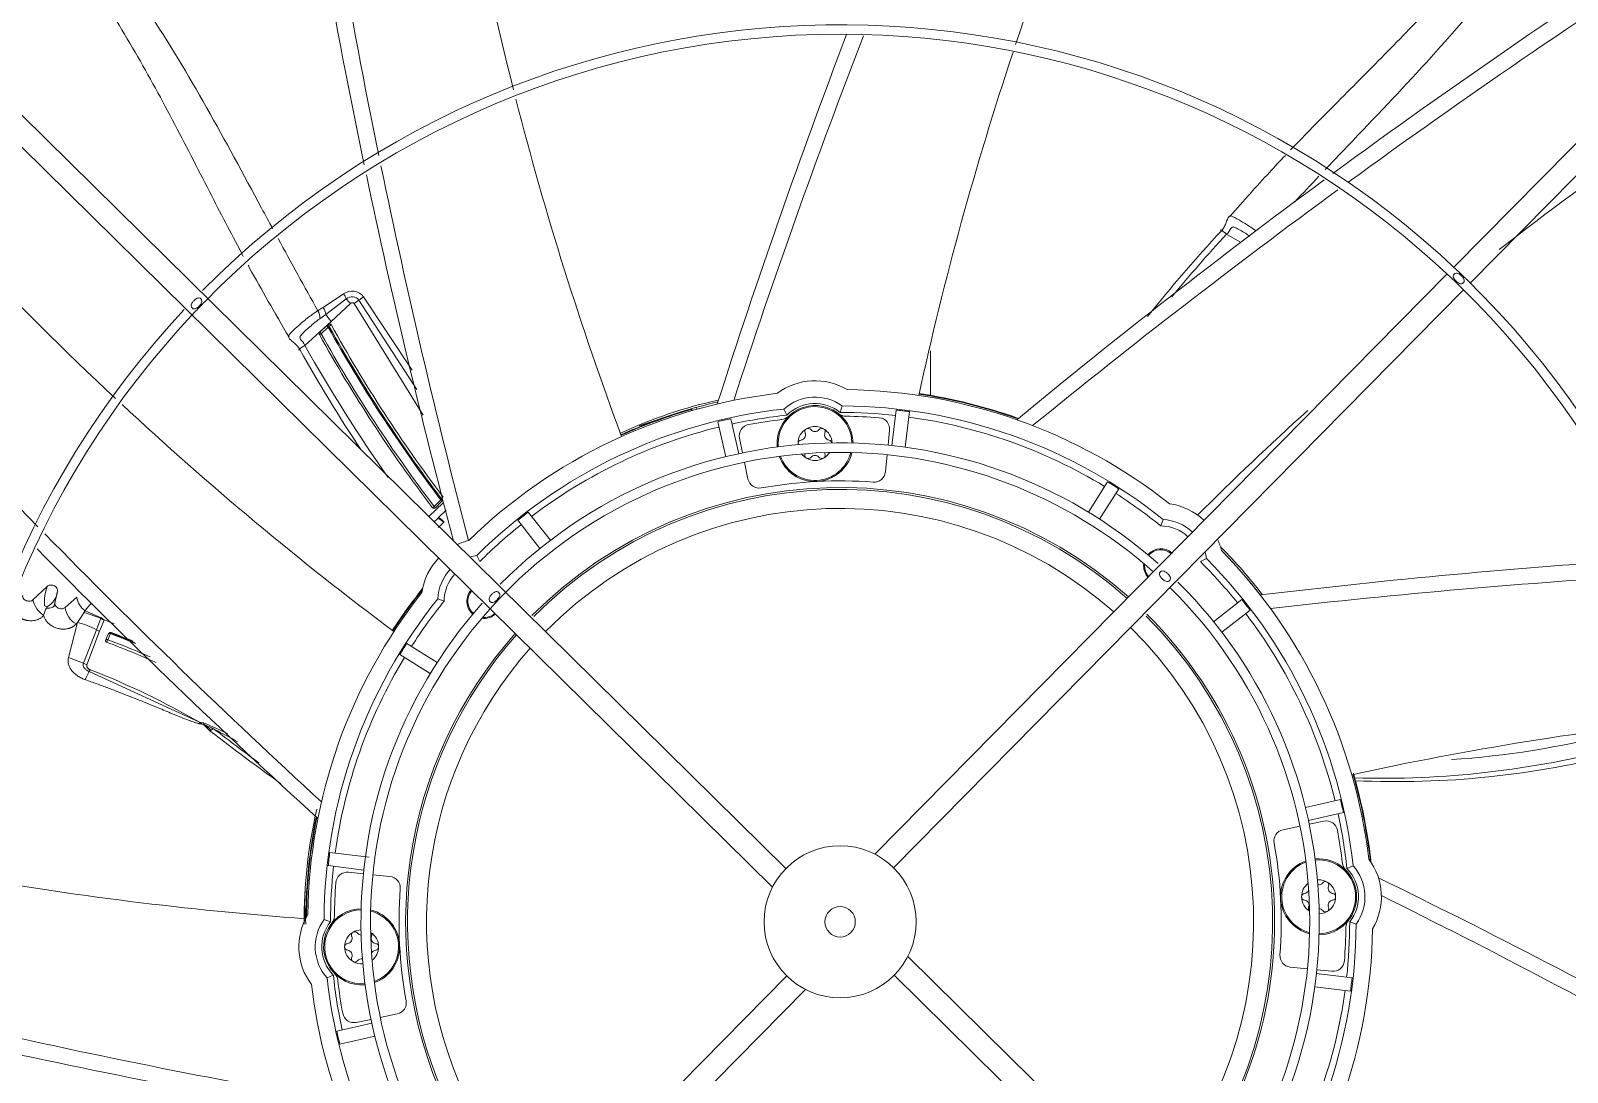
# Model space of a CAD drawing. Header units: millimetres. Extents: x 113490 to 142599, y -20467 to 115.
# Drawn here: x 128701.4 to 129105.5, y -11399.6 to -11125.6 of the extents above; entities that cross this region are included whole.
import ezdxf

# ---------------------------------------------------------------- set-up
doc = ezdxf.new("R2010")
doc.units = ezdxf.units.MM
doc.layers.add('DV3_0', color=7, linetype='Continuous')

msp = doc.modelspace()

# ---------------------------------------------------------------- linework, layer by layer
at = {"layer": 'DV3_0', "color": 7, "linetype": 'Continuous', "lineweight": 15}
for p, q in [((128554.01, -11013.2), (128896.44, -11350.87)), ((128900, -11345.95), (128561.7, -11012.35)), ((129228.36, -11032.9), (129075.62, -11187.79)), ((129079.94, -11191.95), (129232.66, -11037.08)), ((129015.85, -11179.08), (129019.35, -11181.15)), ((129073.86, -11189.57), (128923.36, -11342.19)), ((128778.32, -11198.36), (128783.69, -11194.81)), ((128778.97, -11200.23), (128784.33, -11196.08)), ((128788.94, -11195.57), (128801.71, -11214.89)), ((128928.28, -11345.75), (129078.19, -11193.73)), ((128777.44, -11201.33), (128778.97, -11200.23)), ((128780.41, -11202.1), (128785.5, -11197.33)), ((128786.43, -11197.36), (128804.58, -11226.67)), ((128787.72, -11196.48), (128802.95, -11219.99)), ((128773.46, -11208.37), (128780.41, -11202.1)), ((128777.41, -11204.87), (128779.29, -11203.14)), ((128777.77, -11205.29), (128779.64, -11203.57)), ((128779.64, -11203.57), (128779.9, -11203.4)), ((128779.9, -11203.4), (128780.39, -11202.88)), ((128938.05, -11221.52), (128938.05, -11209.81)), ((128914.24, -11225.99), (128914.81, -11224.29)), ((128872.64, -11225.77), (128861.4, -11229.56)), ((128882.07, -11228.43), (128884.19, -11237.63)), ((128885.48, -11227.64), (128887.6, -11236.84)), ((128900.23, -11226.72), (128899.48, -11225.09)), ((128929.01, -11225.36), (128927.86, -11234.73)), ((128932.48, -11225.79), (128931.33, -11235.15)), ((128888.58, -11236.63), (128887.77, -11232.75)), ((128927.26, -11230.68), (128926.86, -11234.62)), ((128890.01, -11243.52), (128889.09, -11239.08)), ((128926.61, -11237.11), (128926.16, -11241.63)), ((128984.52, -11244.21), (128979.52, -11252.22)), ((128987.49, -11246.07), (128982.49, -11254.07)), ((128809.84, -11249.74), (128806.1, -11253.35)), ((128809.24, -11248.99), (128807.52, -11250.76)), ((128809.53, -11249.31), (128807.8, -11251.09)), ((128810.67, -11251.74), (128808.66, -11253.64)), ((128832.24, -11252.2), (128838.05, -11259.63)), ((128810.08, -11254.83), (128809.98, -11254.95)), ((128829.48, -11254.35), (128835.29, -11261.79)), ((128998.57, -11255.85), (128999.19, -11254.17)), ((128819.48, -11265.24), (128818.69, -11263.63)), ((129008.99, -11265.24), (129010.6, -11264.44)), ((128701.99, -11275.3), (128705.72, -11271.74)), ((128707.75, -11276.07), (128708.43, -11273)), ((128705.07, -11276.83), (128705.72, -11277.12)), ((128705.72, -11277.12), (128705.54, -11277.48)), ((128707.54, -11276.85), (128708.06, -11274.56)), ((128713.53, -11274.56), (128710.45, -11277.33)), ((128810.1, -11275.66), (128808.42, -11275.04)), ((129019.88, -11275.23), (129012.44, -11281.05)), ((128713.71, -11281.22), (128715.41, -11278.65)), ((128715.68, -11278.22), (128719.92, -11280.01)), ((128719.87, -11280.15), (128718.66, -11283.15)), ((128720.69, -11280.62), (128719.44, -11283.56)), ((128719.92, -11280.01), (128719.87, -11280.15)), ((128719.93, -11279.97), (128719.92, -11280.01)), ((128720.72, -11280.54), (128720.69, -11280.62)), ((128720.73, -11280.53), (128720.72, -11280.54)), ((129022.03, -11277.99), (129014.6, -11283.8)), ((128718.66, -11283.15), (128715.24, -11291.94)), ((128719.44, -11283.56), (128716.16, -11292.35)), ((128721.1, -11285.95), (128721.8, -11284.34)), ((128721.66, -11285.79), (128722.36, -11284.18)), ((128722.43, -11284.05), (128722.54, -11283.89)), ((128800.32, -11286.74), (128808.32, -11291.74)), ((128715.24, -11291.94), (128711.3, -11290.49)), ((128716.16, -11292.35), (128715.24, -11291.94)), ((128798.46, -11289.71), (128806.47, -11294.71)), ((128717.07, -11293.69), (128716.78, -11294.16)), ((128746.91, -11308.16), (128747.08, -11308.39)), ((128747.08, -11308.39), (128748.62, -11309.83)), ((128747.19, -11308.2), (128747.27, -11308.29)), ((128747.19, -11308.2), (128747.34, -11308.26)), ((128747.34, -11308.26), (128747.5, -11308.32)), ((128747.5, -11308.32), (128748.88, -11309.61)), ((129045.8, -11327.82), (129036.6, -11329.94)), ((129046.59, -11331.23), (129037.39, -11333.35)), ((129037.6, -11334.33), (129041.48, -11333.52)), ((129030.71, -11335.76), (129035.15, -11334.84)), ((128780.03, -11341.75), (128790.38, -11343.02)), ((128779.61, -11345.22), (128788.98, -11346.37)), ((129047.5, -11345.99), (129049.14, -11345.23)), ((128784.93, -11346.97), (128788.87, -11347.37)), ((128791.36, -11347.62), (128795.87, -11348.07)), ((128780.24, -11359.99), (128778.54, -11359.42)), ((129048.24, -11359.99), (129049.94, -11360.57)), ((129241.33, -11674.11), (128932.04, -11369.11)), ((128780.97, -11374), (128779.34, -11374.75)), ((128928.48, -11374.03), (129237.15, -11678.41)), ((129037.12, -11372.36), (129032.6, -11371.91)), ((129048.87, -11374.76), (129039.5, -11373.61)), ((129043.55, -11373.01), (129039.6, -11372.61)), ((128900.2, -11374.23), (128566.6, -11712.53)), ((128567.45, -11720.21), (128905.11, -11377.79)), ((129048.44, -11378.23), (129039.07, -11377.08)), ((128790.88, -11385.65), (128787, -11386.46)), ((128797.77, -11384.22), (128793.33, -11385.14)), ((128781.89, -11388.75), (128791.09, -11386.63)), ((128782.68, -11392.16), (128791.87, -11390.04))]:
    msp.add_line(p, q, dxfattribs=at)
at = {"layer": 'DV3_0', "color": 7, "linetype": 'Continuous', "lineweight": 20}
for p, q in [((128786.43, -11197.36), (128787.72, -11196.48)), ((128875.07, -11225.21), (128875.03, -11225.07)), ((128808.66, -11253.64), (128808.52, -11253.78)), ((128711.3, -11290.49), (128713.71, -11281.22)), ((128715.4, -11278.65), (128715.68, -11278.22)), ((128719.87, -11280.15), (128715.41, -11278.65)), ((128716.78, -11294.16), (128745.78, -11307.48)), ((128745.78, -11307.48), (128745.77, -11307.89)), ((128745.78, -11307.48), (128746.32, -11307.78)), ((128745.78, -11307.48), (128746.88, -11307.69)), ((128746.32, -11307.78), (128746.87, -11308.09)), ((128746.87, -11308.09), (128746.88, -11307.69)), ((128746.87, -11308.09), (128746.91, -11308.16)), ((128747.01, -11308.14), (128746.91, -11308.16)), ((128747.01, -11308.14), (128747.19, -11308.2)), ((128747.27, -11308.29), (128747.08, -11308.39)), ((128747.34, -11308.26), (128747.27, -11308.29)), ((128749.37, -11309.18), (128749.74, -11309.37)), ((128748.88, -11309.61), (128748.62, -11309.83))]:
    msp.add_line(p, q, dxfattribs=at)
at = {"layer": 'DV3_0', "color": 7, "linetype": 'Continuous', "lineweight": 15}
for radius in [20, 4]:
    msp.add_circle((128914.24, -11359.99), radius, dxfattribs=at)
for centre, radius, start, end in [((128914.24, -11359.99), 551.5, 105.4775, 164.5225), ((128914.24, -11359.99), 551.5, 15.4775, 74.5225), ((129787.24, -11406.96), 872.25, 154.27465, 161.43083), ((129674.05, -10927.53), 872.25, 186.99692, 194.17255), ((130675.31, -10773.15), 1921.39, 188.18485, 191.5672), ((130591.57, -10785.08), 1841.22, 188.2287, 191.77728), ((130133.82, -12646.64), 1840.9, 122.79433, 126.30553), ((130179.63, -12718.12), 1921.39, 122.74609, 126.08801), ((128914.24, -11359.99), 236, 46.5586, 135.2674), ((128914.24, -11359.99), 233.5, 90, 135.7261), ((130635.83, -11783.04), 1840.9, 159.10826, 162.31372), ((130713.01, -11818.41), 1921.39, 158.90776, 161.94183), ((128914.24, -11359.99), 233.5, 46.5418, 90), ((129787.24, -11406.96), 872.25, 161.57137, 167.7255), ((129623.25, -11871.46), 872.22, 121.56134, 127.88902), ((129319.63, -10585.4), 872.25, 219.6863, 226.90224), ((129674.05, -10927.53), 872.25, 194.34102, 200.4525), ((130591.57, -10785.08), 1841.22, 191.86002, 194.94133), ((130675.31, -10773.15), 1921.39, 191.64948, 194.66814), ((130133.82, -12646.64), 1840.9, 126.39449, 129.58672), ((130179.63, -12718.12), 1921.39, 126.18988, 129.21483), ((130078.48, -9914.21), 1921.39, 220.9289, 224.29797), ((129316.32, -11457.86), 411.46, 137.1813, 141.3215), ((129326.1, -11463.88), 421.15, 137.4489, 140.4249), ((128914.24, -11359.99), 233.5, 45.8392, 46.5418), ((128914.24, -11359.99), 236, 45.7307, 46.5586), ((128914.24, -11359.99), 236, 45.7088, 45.7307), ((128914.24, -11359.99), 236, 317.0271, 45.7088), ((128778.71, -11198.11), 5.97, 19.9095, 33.5903), ((128796.5, -11185.89), 15.87, 219.9344, 226.1383), ((128799.09, -11210.4), 17.97, 124.3919, 129.2551), ((128914.24, -11359.99), 233.5, 316.4663, 45.8392), ((128914.24, -11359.99), 236, 136.9648, 225.2631), ((128914.24, -11359.99), 233.5, 136.5342, 225.7814), ((128914.24, -11359.99), 233.5, 135.7261, 136.5342), ((128671.54, -11028.18), 200.9, 301.6287, 302.1063), ((128774.24, -11201.05), 3.21, 354.9769, 34.2701), ((128794.37, -11189.86), 18.56, 213.9567, 221.2472), ((128782.02, -11201.23), 3.34, 214.9281, 224.3802), ((129114.95, -11017.43), 383.51, 209.0348, 217.1413), ((129114.79, -11017.66), 382.95, 209.013, 217.1255), ((129114.15, -11018.51), 381.29, 208.9171, 217.0601), ((129136.67, -11003.38), 417.06, 209.4401, 215.09), ((128777.77, -11205.28), 0.539, 130.9762, 206.9336), ((129113.77, -11018.17), 385.12, 209.1088, 217.2094), ((128781.58, -11201.65), 5.27, 217.7216, 223.716), ((129114.04, -11017.84), 384.98, 209.1375, 217.2314), ((129127.53, -11011.06), 406.98, 209.179, 213.5123), ((128907.64, -11234.16), 16.5, 59.1138, 126.8862), ((128914.24, -11359.99), 140, 51.7677, 89.2323), ((129319.63, -10585.4), 872.25, 227.0594, 233.1795), ((128914.24, -11359.99), 140, 96.7677, 134.2323), ((128910.49, -11348.69), 129.1, 102.6466, 114.718), ((128914.24, -11359.99), 140.5, 103.2172, 105.6896), ((128907.64, -11234.16), 10, 0.7258, 185.2742), ((128907.64, -11234.16), 12.2, 54.0148, 131.9852), ((128907.64, -11234.16), 10.5, 51.1098, 134.8902), ((128914.24, -11359.99), 135.7, 51.2429, 89.7571), ((128914.24, -11359.99), 140.5, 70.6035, 81.4839), ((128914.24, -11359.99), 135.7, 96.2429, 134.7571), ((128914.24, -11359.99), 140.5, 106.2061, 114.2129), ((128914.24, -11359.99), 134, 95.9991, 102.2517), ((128914.24, -11359.99), 133, 96.6363, 100.4277), ((128898.52, -11224.9), 3, 276.6363, 314.568), ((128915.75, -11224), 3, 231.432, 269.3637), ((128914.24, -11359.99), 134, 83.7483, 90.0009), ((128914.24, -11359.99), 133, 85.5723, 89.3637), ((128924.27, -11230.38), 3, 354.25, 85.5723), ((128914.24, -11359.99), 134, 58.7483, 82.2517), ((129623.25, -11871.46), 872.22, 132.21456, 134.84001), ((128914.24, -11359.99), 134, 103.7483, 127.2517), ((128890.71, -11232.14), 3, 100.4277, 191.75), ((128907.64, -11234.16), 4.47, 120, 180), ((128903.77, -11231.93), 1.36, 277.5224, 22.4776), ((128905.85, -11231.06), 0.895, 120, 202.4776), ((128907.64, -11234.16), 4.48, 90, 120), ((128905.85, -11231.06), 0.895, 37.5224, 120), ((128907.64, -11229.69), 1.36, 217.5224, 322.4776), ((128907.64, -11234.16), 4.47, 60, 90), ((128909.43, -11231.06), 0.895, 60, 142.4776), ((128907.64, -11234.16), 4.48, 1.9825, 60), ((128909.43, -11231.06), 0.895, 337.5224, 60), ((128911.52, -11231.93), 1.36, 157.5224, 262.4776), ((128914.24, -11359.99), 126, 48.3991, 135.1791), ((128914.24, -11359.99), 123.5, 90, 135.9997), ((128907.64, -11234.16), 10, 199.6905, 346.3095), ((128904.06, -11234.16), 0.895, 97.5224, 180), ((128907.64, -11234.16), 4.47, 180, 184.0175), ((128904.06, -11234.16), 0.895, 180, 200.2402), ((128907.64, -11234.16), 4.48, 300, 328.1887), ((128911.52, -11236.4), 1.36, 186.618, 202.4776), ((128911.22, -11234.16), 0.895, 9.9487, 82.4776), ((128914.24, -11359.99), 123.5, 48.3006, 90), ((128907.64, -11234.16), 4.47, 217.8113, 240), ((128905.85, -11237.26), 0.895, 157.5224, 240), ((128903.77, -11236.4), 1.36, 337.5224, 341.5363), ((128905.85, -11237.26), 0.895, 240, 322.4776), ((128907.64, -11234.16), 4.48, 240, 300), ((128907.64, -11238.64), 1.36, 37.5224, 142.4776), ((128909.43, -11237.26), 0.895, 217.5224, 300), ((128909.43, -11237.26), 0.895, 300, 22.4776), ((128892.95, -11242.91), 3, 191.75, 280.3054), ((128914.24, -11359.99), 116, 85.6946, 100.3054), ((128923.17, -11241.33), 3, 265.6946, 354.25), ((128806.85, -11246), 3.83, 308.5921, 312.9567), ((128914.24, -11359.99), 114.25, 48.4114, 135.1695), ((128914.24, -11359.99), 113.75, 48.4247, 135.086), ((128914.24, -11359.99), 134, 50.9991, 57.2517), ((128807.43, -11250.75), 0.498, 218.6541, 318.3291), ((128998.55, -11266.35), 16.5, 46.3964, 81.8862), ((128805.64, -11258.86), 5.84, 42.0523, 60.4649), ((128805.05, -11259.42), 6.81, 42.3918, 58.0521), ((128914.24, -11359.99), 134, 128.7483, 135.0009), ((128998.55, -11266.35), 10.5, 46.9653, 89.8902), ((128998.55, -11266.35), 12.2, 46.7471, 86.9852), ((130078.48, -9914.21), 1921.39, 224.37443, 227.39583), ((128820.6, -11275.68), 16.5, 104.1138, 115.0288), ((128998.55, -11266.35), 16.5, 14.1138, 25.142), ((130014.25, -9969.73), 1840.9, 224.58153, 227.76772), ((128820.6, -11275.68), 16.5, 136.3964, 171.8862), ((128820.6, -11275.68), 12.2, 99.0148, 107.4816), ((128998.55, -11266.35), 4.5, 49.0529, 138), ((128998.55, -11266.35), 4.25, 49.2681, 138.9663), ((128998.55, -11266.35), 12.2, 9.0148, 17.4816), ((128914.24, -11359.99), 135.7, 6.2429, 44.7571), ((128914.24, -11359.99), 140.5, 37.8001, 44.5323), ((128914.24, -11359.99), 140, 6.7677, 44.2323), ((129244.61, -13101.74), 1840.9, 93.67624, 96.85972), ((128820.6, -11275.68), 12.2, 136.7471, 176.9852), ((128820.6, -11275.68), 10.5, 136.9653, 179.8902), ((128998.55, -11266.35), 4.5, 172.604, 221.7492), ((128998.55, -11266.35), 4.25, 174.8173, 221.5341), ((128914.24, -11359.99), 134, 38.7483, 45.0009), ((129244.5, -13186.65), 1921.39, 93.4677, 96.48783), ((128716.09, -11275.67), 11.09, 159.2633, 186.0082), ((128703.28, -11272.56), 5.17, 298.1501, 355.1477), ((128914.24, -11359.99), 140.5, 141.3912, 146.9012), ((128820.6, -11275.68), 4.5, 138, 228), ((128820.6, -11275.68), 4.25, 139.2681, 228.9663), ((128914.24, -11359.99), 123.5, 317.6348, 45.2819), ((128914.24, -11359.99), 126, 318.4756, 45.1616), ((128708.01, -11274.12), 6.14, 191.0857, 238.4637), ((128719.1, -11273.74), 5.64, 188.4366, 232.6429), ((128914.24, -11359.99), 140, 141.7677, 179.2323), ((128914.24, -11359.99), 135.7, 141.2429, 179.7571), ((128914.24, -11359.99), 126, 138.321, 225.2028), ((128914.24, -11359.99), 123.5, 137.2092, 226.1082), ((128914.24, -11359.99), 134, 140.9991, 147.2517), ((128914.24, -11359.99), 123.5, 135.9997, 137.2092), ((128710.83, -11280.65), 6.17, 149.0264, 167.8628), ((128716.23, -11276.58), 5.82, 187.3222, 240.049), ((128869.59, -11428.26), 214.29, 136.6703, 136.8213), ((128636.67, -11494), 229.43, 67.8122, 68.5066), ((128820.6, -11275.68), 4.5, 262.604, 311.7492), ((128820.6, -11275.68), 4.25, 264.8173, 311.5341), ((128914.24, -11359.99), 113.75, 318.4247, 44.9979), ((128914.24, -11359.99), 114.25, 0, 45.0818), ((128914.24, -11359.99), 134, 13.7483, 37.2517), ((128722.26, -11284.5), 0.483, 68.6251, 160.5796), ((128723.19, -11284.54), 0.903, 146.9279, 156.6786), ((128646.49, -11485.99), 215.6, 67.4926, 69.3956), ((128646.64, -11485.44), 215.18, 67.5838, 69.3759), ((128647.01, -11483.97), 213.86, 67.6827, 69.3175), ((128914.24, -11359.99), 114.25, 138.4114, 204.5312), ((128914.24, -11359.99), 113.75, 138.4247, 203.2684), ((128726.33, -11287.9), 5.12, 155.7254, 163.7053), ((128645.22, -11490.55), 217.85, 65.8506, 69.5295), ((128645.36, -11490.28), 218.26, 66.3808, 69.5382), ((128914.24, -11359.99), 134, 148.7483, 172.2517), ((128747.11, -11310.7), 34.54, 151.3925, 155.3449), ((128746.02, -11311.12), 3.15, 71.5892, 74.3028), ((129234.17, -12173.61), 872.25, 96.10944, 102.2715), ((129059.98, -11087.98), 229.83, 273.7436, 284.4718), ((129057.03, -11081.5), 240.73, 268.2172, 284.865), ((129060.47, -11087.41), 235.71, 267.3918, 284.4925), ((128914.24, -11359.99), 140.5, 6.3104, 16.1431), ((128905.87, -11359.92), 132.6, 167.1218, 180.2811), ((128914.24, -11359.99), 140.5, 168.7601, 179.5273), ((129042.09, -11336.46), 3, 10.4277, 101.75), ((128914.24, -11359.99), 134, 5.9991, 12.2517), ((129031.32, -11338.7), 3, 101.75, 190.3054), ((128914.24, -11359.99), 133, 6.6363, 10.4277), ((128914.24, -11359.99), 116, 355.6946, 10.3054), ((128914.24, -11359.99), 134, 173.7483, 180.0009), ((129040.07, -11353.4), 10, 109.6905, 256.3095), ((129040.07, -11353.4), 10, 0, 95.2742), ((129049.33, -11344.27), 3, 186.6363, 224.568), ((129040.07, -11353.4), 12.2, 324.0148, 41.9852), ((129040.07, -11353.4), 16.5, 329.1138, 36.8862), ((128836.5, -10489.2), 872.25, 259.76861, 265.86893), ((128914.24, -11359.99), 133, 175.5723, 179.3637), ((128784.63, -11349.95), 3, 84.25, 175.5723), ((128795.57, -11351.06), 3, 355.6946, 84.25), ((129040.07, -11353.4), 4.48, 127.8113, 180), ((129040.07, -11353.4), 4.48, 90, 94.0175), ((129040.07, -11348.92), 1.36, 261.428, 322.4776), ((129040.07, -11353.4), 4.47, 60, 90), ((129041.86, -11350.3), 0.895, 60, 142.4776), ((129040.07, -11353.4), 4.47, 0, 60), ((129041.86, -11350.3), 0.895, 337.5224, 60), ((129040.07, -11353.4), 10.5, 321.1098, 44.8902), ((128250.29, -13004.2), 1841.3, 60.95292, 64.05747), ((128816.91, -11355.22), 43.48, 175.7427, 187.0743), ((128914.24, -11359.99), 116, 175.6946, 190.3054), ((129036.49, -11353.4), 0.895, 97.5224, 180), ((129040.07, -11353.4), 4.48, 180, 238.1887), ((129036.49, -11353.4), 0.895, 180, 262.4776), ((129036.19, -11351.16), 1.36, 277.5224, 338.4565), ((129040.07, -11353.4), 10, 270, 0), ((129040.07, -11353.4), 4.48, 300, 0), ((129043.94, -11351.16), 1.36, 157.5224, 262.4776), ((129043.65, -11353.4), 0.895, 0, 82.4776), ((129043.65, -11353.4), 0.895, 277.5224, 0), ((128204.55, -13075.18), 1921.33, 60.74083, 63.6758), ((128788.41, -11366.58), 10, 90, 275.2742), ((128788.41, -11366.58), 10, 0, 76.3095), ((129036.19, -11355.63), 1.36, 337.5224, 82.4776), ((129038.28, -11356.5), 0.895, 157.5224, 230.5125), ((129040.07, -11357.87), 1.36, 37.5224, 84.745), ((129040.07, -11353.4), 4.48, 271.9825, 300), ((129041.86, -11356.5), 0.895, 217.5224, 300), ((129041.86, -11356.5), 0.895, 300, 22.4776), ((129043.94, -11355.63), 1.36, 97.5224, 202.4776), ((128788.41, -11366.58), 16.5, 149.1138, 216.8862), ((128788.41, -11366.58), 12.2, 144.0148, 221.9852), ((128788.41, -11366.58), 10.5, 141.1098, 224.8902), ((128778.25, -11358.48), 3, 321.432, 359.3637), ((128914.24, -11359.99), 114.25, 318.4114, 0), ((128914.24, -11359.99), 135.7, 321.2429, 359.7571), ((128914.24, -11359.99), 140, 321.7677, 359.2323), ((128914.24, -11359.99), 133, 355.5723, 359.3637), ((129050.23, -11361.5), 3, 141.432, 179.3637), ((128914.24, -11359.99), 134, 353.7483, 0.0009), ((128788.41, -11366.58), 4.47, 120, 180), ((128784.83, -11366.58), 0.895, 97.5224, 180), ((128784.54, -11364.35), 1.36, 277.5224, 22.4776), ((128786.62, -11363.48), 0.895, 120, 202.4776), ((128788.41, -11366.58), 4.48, 91.9825, 120), ((128786.62, -11363.48), 0.895, 37.5224, 120), ((128788.41, -11362.11), 1.36, 217.5224, 264.745), ((128788.41, -11366.58), 4.48, 0, 58.1887), ((128790.2, -11363.48), 0.895, 337.5224, 50.5125), ((128792.29, -11364.35), 1.36, 157.5224, 262.4776), ((128791.99, -11366.58), 0.895, 0, 82.4776), ((128788.41, -11366.58), 4.47, 180, 240), ((128784.83, -11366.58), 0.895, 180, 262.4776), ((128784.54, -11368.82), 1.36, 337.5224, 82.4776), ((128786.62, -11369.69), 0.895, 157.5224, 240), ((128788.41, -11371.06), 1.36, 81.428, 142.4776), ((128792.29, -11368.82), 1.36, 97.5224, 158.4565), ((128788.41, -11366.58), 4.48, 307.8113, 0), ((128788.41, -11366.58), 10, 289.6905, 0), ((128791.99, -11366.58), 0.895, 277.5224, 0), ((129032.9, -11368.92), 3, 175.6946, 264.25), ((128914.24, -11359.99), 134, 185.9991, 192.2517), ((128779.15, -11375.71), 3, 6.6363, 44.568), ((128786.62, -11369.69), 0.895, 240, 322.4776), ((128788.41, -11366.58), 4.48, 240, 274.0175), ((129043.85, -11370.03), 3, 264.25, 355.5723), ((128914.24, -11359.99), 140, 186.7677, 203.7505), ((128914.24, -11359.99), 135.7, 186.2429, 202.9304), ((128914.24, -11359.99), 133, 186.6363, 190.4277), ((128914.24, -11359.99), 134, 328.7483, 352.2517), ((128797.16, -11381.28), 3, 281.75, 10.3054), ((128786.39, -11383.52), 3, 190.4277, 281.75), ((129112.03, -9514.29), 1921.39, 257.09501, 260.12283), ((129088, -9595.72), 1840.9, 257.29812, 260.49472)]:
    msp.add_arc(centre, radius, start, end, dxfattribs=at)
at = {"layer": 'DV3_0', "color": 7, "linetype": 'Continuous', "lineweight": 20}
for centre, radius, start, end in [((128785.93, -11197.84), 3.77, 37.022, 126.4642), ((128774.74, -11200.65), 4.25, 5.7332, 32.7349), ((128907.64, -11234.16), 9.71, 0.7926, 185.2074), ((128914.24, -11359.99), 140.35, 70.5208, 81.4905), ((128914.24, -11359.99), 140.35, 106.2061, 114.1302), ((128907.64, -11234.16), 9.71, 200.0694, 345.9306), ((128914.24, -11359.99), 108.75, 48.5638, 135.4011), ((128914.24, -11359.99), 140.35, 141.5068, 146.9448), ((128724.82, -11284.02), 10.82, 133.4767, 147.5853), ((128709.08, -11300.43), 19.76, 61.0068, 76.4573), ((128721.69, -11277.92), 2.88, 230.996, 249.7015), ((128721.96, -11277.81), 3, 227.0792, 245.6013), ((128722, -11277.86), 2.96, 225.694, 244.6308), ((128720.41, -11280.74), 2.98, 233.9494, 251.079), ((128914.24, -11359.99), 108.75, 318.5638, 45.4011), ((128914.24, -11359.99), 108.75, 138.5638, 206.9605), ((128641.94, -11486.91), 207.31, 59.9431, 68.752), ((128716.82, -11466.82), 161.55, 79.2786, 79.6761), ((128693.26, -11439.35), 142.16, 65.0797, 67.84), ((128732.85, -11342.78), 37.44, 63.8071, 66.9621), ((129253.25, -10655.75), 825.07, 232.3917, 233.40913), ((128654.44, -11491.98), 205.99, 60.5447, 62.4419), ((129205.56, -10716.38), 748.98, 232.40465, 234.17794), ((128914.24, -11359.99), 140.35, 6.5068, 15.9471), ((128914.24, -11359.99), 140.35, 168.7119, 179.5033), ((129040.07, -11353.4), 9.71, 110.0694, 255.9306), ((129040.07, -11353.4), 9.71, 0, 95.2074), ((129040.07, -11353.4), 9.71, 270.7926, 0), ((128788.41, -11366.58), 9.71, 90, 275.2074), ((128788.41, -11366.58), 9.71, 0, 75.9306), ((128788.41, -11366.58), 9.71, 290.0694, 0)]:
    msp.add_arc(centre, radius, start, end, dxfattribs=at)
at = {"layer": 'DV3_0', "color": 7, "linetype": 'Continuous', "lineweight": 15}
for centre, major_axis, ratio, start_param, end_param in [((128922.99, -11405.13), (-35.58, 183.06), 0.866796, 0.070986, 0.078814), ((128884.69, -11231.99), (21.26, 4.91), 0.186545, 1.490488, 1.651105), ((128930.25, -11229.6), (21.65, -2.66), 0.186545, 1.490488, 1.651105), ((128983.85, -11248.58), (18.5, -11.56), 0.186545, 1.490488, 1.651105), ((128833.36, -11256.47), (17.19, 13.43), 0.186545, 1.490488, 1.651105), ((129017.76, -11279.11), (13.43, -17.19), 0.186545, 1.490488, 1.651105), ((128802.83, -11290.37), (11.56, 18.5), 0.186545, 1.490488, 1.651105), ((129042.24, -11330.44), (4.91, -21.26), 0.186545, 1.490488, 1.651105), ((128783.85, -11343.98), (2.66, 21.65), 0.186545, 1.490488, 1.651105), ((129044.63, -11376), (-2.66, -21.65), 0.186545, 1.490488, 1.651105), ((128786.23, -11389.54), (-4.91, 21.26), 0.186545, 1.490488, 1.651105)]:
    msp.add_ellipse(centre, major_axis=major_axis, ratio=ratio, start_param=start_param, end_param=end_param, dxfattribs=at)
at = {"layer": 'DV3_0', "color": 7, "linetype": 'Continuous', "lineweight": 20}
for centre, major_axis, ratio, start_param, end_param in [((128875.16, -11225.55), (-0.14, 0.48), 0.498451, 4.667004, 6.283185), ((128875.16, -11225.55), (-0.353, 0.354), 0.432332, 4.430101, 5.381811), ((128876.38, -11225.21), (-0.135, 0.481), 0.498743, 4.711945, 6.283185), ((128756.04, -11283.9), (-22.75, -32.05), 0.299104, 0.877808, 0.898526)]:
    msp.add_ellipse(centre, major_axis=major_axis, ratio=ratio, start_param=start_param, end_param=end_param, dxfattribs=at)
at = {"layer": 'DV3_0', "color": 7, "linetype": 'Continuous', "lineweight": 15}
for points, knots in [([(129104.76, -11074.53), (129103.46, -11076.53), (129098.43, -11084.07), (129089.92, -11095.81), (129078.56, -11109.52), (129066.77, -11122.31), (129054.13, -11135.2), (129042.64, -11146.73), (129035.42, -11154.1), (129032.7, -11156.94)], [0.2462901, 0.2462901, 0.2462901, 0.2462901, 0.286371, 0.3982657, 0.4930433, 0.5876827, 0.6932241, 0.798583, 0.8652718, 0.8652718, 0.8652718, 0.8652718]), ([(129041.82, -11162.1), (129043.38, -11160.46), (129044.94, -11158.82), (129053.48, -11149.86), (129060.42, -11142.62), (129073.86, -11127.94), (129080.35, -11120.53), (129092.41, -11105.22), (129097.95, -11097.32), (129105.51, -11085.5), (129107.82, -11081.73), (129110.07, -11077.93)], [0.0971663, 0.0971663, 0.0971663, 0.0971663, 0.125, 0.125, 0.25, 0.25, 0.375, 0.375, 0.5, 0.5, 0.557529, 0.557529, 0.557529, 0.557529]), ([(128765.04, -11177.65), (128764.06, -11175.85), (128763.08, -11174.04), (128757.31, -11163.33), (128752.56, -11154.48), (128742.76, -11137.14), (128737.71, -11128.66), (128726.88, -11112.45), (128721.08, -11104.74), (128712.25, -11094.01), (128709.46, -11090.74), (128706.62, -11087.53)], [0.0997666, 0.0997666, 0.0997666, 0.0997666, 0.125, 0.125, 0.25, 0.25, 0.375, 0.375, 0.5, 0.5, 0.5559137, 0.5559137, 0.5559137, 0.5559137]), ([(128701.47, -11091.47), (128702.72, -11093), (128708.21, -11099.86), (128717.73, -11112.87), (128729.02, -11131.03), (128739.3, -11150.1), (128748.45, -11168), (128754.52, -11179.76), (128757.3, -11184.93)], [0.2450626, 0.2450626, 0.2450626, 0.2450626, 0.2785483, 0.3937658, 0.5184271, 0.640965, 0.7604313, 0.861417, 0.861417, 0.861417, 0.861417]), ([(129031.32, -11158.38), (129029.9, -11159.88), (129024.98, -11165.11), (129020.49, -11170.19), (129016.69, -11174.49)], [0.8765408, 0.8765408, 0.8765408, 0.8765408, 0.9116272, 1, 1, 1, 1]), ([(129014.52, -11178.2), (129014.64, -11178.05), (129014.88, -11177.77), (129015.18, -11177.3), (129015.44, -11176.8), (129015.66, -11176.29), (129015.96, -11175.53), (129016.31, -11174.65), (129016.71, -11174.24), (129017.25, -11174.36), (129018.05, -11174.73), (129019.14, -11175.34), (129020.46, -11176.13), (129021.85, -11177.02), (129022.96, -11177.77), (129023.55, -11178.19), (129023.65, -11178.26)], [0, 0, 0, 0, 0.0308823, 0.0618034, 0.0937273, 0.1276085, 0.1643607, 0.2562228, 0.3477186, 0.4000812, 0.475582, 0.5732089, 0.6560123, 0.760322, 0.8589949, 0.8797353, 0.8797353, 0.8797353, 0.8797353]), ([(129014.52, -11178.2), (129014.24, -11177.91), (129014.24, -11177.85), (129014.78, -11178.2), (129015.31, -11178.62), (129015.85, -11179.08)], [0, 0, 0, 0, 0.5, 0.5, 1, 1, 1, 1]), ([(129015.85, -11179.08), (129016.45, -11178.62), (129016.74, -11177.97), (129017.15, -11177.37), (129017.29, -11177.24), (129017.56, -11177.2), (129017.64, -11177.21), (129017.86, -11177.27), (129018.01, -11177.33), (129018.53, -11177.56), (129018.97, -11177.8), (129019.86, -11178.3), (129020.34, -11178.58), (129021.2, -11179.11), (129021.58, -11179.35), (129021.97, -11179.6)], [0, 0, 0, 0, 0.25, 0.25, 0.375, 0.375, 0.4375, 0.4375, 0.5, 0.5, 0.625, 0.625, 0.75, 0.75, 0.850587, 0.850587, 0.850587, 0.850587]), ([(128758.55, -11187.26), (128758.66, -11187.46), (128762.05, -11193.68), (128765.44, -11199.51), (128769.33, -11206.22)], [0.8766299, 0.8766299, 0.8766299, 0.8766299, 0.8805474, 1, 1, 1, 1]), ([(129078.11, -11191.9), (129078.06, -11191.94), (129077.97, -11192.02), (129077.73, -11192.14), (129077.33, -11192.17), (129076.9, -11191.99), (129076.51, -11191.73), (129076.2, -11191.45), (129075.92, -11191.15), (129075.64, -11190.78), (129075.46, -11190.36), (129075.49, -11189.97), (129075.6, -11189.74), (129075.68, -11189.65), (129075.72, -11189.6)], [0, 0, 0, 0, 0.040488, 0.081902, 0.180627, 0.320355, 0.409206, 0.504808, 0.600124, 0.687341, 0.822717, 0.918807, 0.959755, 1, 1, 1, 1]), ([(129075.72, -11189.6), (129075.76, -11189.56), (129075.85, -11189.48), (129076.09, -11189.36), (129076.49, -11189.32), (129076.93, -11189.5), (129077.32, -11189.77), (129077.63, -11190.04), (129077.91, -11190.34), (129078.18, -11190.71), (129078.37, -11191.13), (129078.34, -11191.53), (129078.23, -11191.76), (129078.15, -11191.85), (129078.11, -11191.9)], [0, 0, 0, 0, 0.040529, 0.082096, 0.181604, 0.321297, 0.409637, 0.504692, 0.598943, 0.685714, 0.821727, 0.918717, 0.959765, 1, 1, 1, 1]), ([(128743.85, -11198.51), (128743.81, -11198.47), (128743.73, -11198.38), (128743.61, -11198.14), (128743.57, -11197.73), (128743.75, -11197.3), (128744.01, -11196.91), (128744.29, -11196.6), (128744.59, -11196.32), (128744.96, -11196.05), (128745.38, -11195.86), (128745.77, -11195.89), (128746.01, -11196), (128746.1, -11196.08), (128746.15, -11196.12)], [0, 0, 0, 0, 0.040529, 0.082096, 0.181604, 0.321297, 0.409637, 0.504692, 0.598943, 0.685714, 0.821727, 0.918717, 0.959765, 1, 1, 1, 1]), ([(128746.15, -11196.12), (128746.19, -11196.17), (128746.27, -11196.26), (128746.38, -11196.5), (128746.42, -11196.9), (128746.24, -11197.33), (128745.98, -11197.72), (128745.7, -11198.03), (128745.4, -11198.31), (128745.03, -11198.58), (128744.61, -11198.77), (128744.22, -11198.74), (128743.99, -11198.63), (128743.89, -11198.55), (128743.85, -11198.51)], [0, 0, 0, 0, 0.040488, 0.081902, 0.180627, 0.320355, 0.409206, 0.504808, 0.600124, 0.687341, 0.822717, 0.918807, 0.959755, 1, 1, 1, 1]), ([(128772.2, -11209.48), (128772.1, -11209.32), (128771.9, -11209), (128771.55, -11208.56), (128771.16, -11208.16), (128770.74, -11207.79), (128770.11, -11207.26), (128769.38, -11206.61), (128769.12, -11206.06), (128769.4, -11205.53), (128770.01, -11204.83), (128770.93, -11203.93), (128772.11, -11202.88), (128773.39, -11201.8), (128774.72, -11200.75), (128775.87, -11199.9), (128776.58, -11199.44), (128776.89, -11199.24)], [0, 0, 0, 0, 0.030477, 0.061058, 0.092665, 0.126219, 0.162611, 0.254997, 0.347179, 0.400187, 0.476873, 0.57601, 0.660009, 0.765175, 0.861951, 0.939416, 1, 1, 1, 1]), ([(128773.46, -11208.37), (128773.21, -11207.66), (128772.67, -11207.18), (128772.23, -11206.58), (128772.15, -11206.39), (128772.19, -11206.11), (128772.23, -11206.03), (128772.35, -11205.83), (128772.45, -11205.7), (128772.84, -11205.26), (128773.2, -11204.91), (128773.96, -11204.2), (128774.37, -11203.82), (128775.65, -11202.71), (128776.55, -11201.98), (128777.44, -11201.33)], [0, 0, 0, 0, 0.25, 0.25, 0.375, 0.375, 0.4375, 0.4375, 0.5, 0.5, 0.625, 0.625, 0.75, 0.75, 1, 1, 1, 1]), ([(128779.29, -11203.14), (128779.32, -11203.12), (128779.37, -11203.07), (128779.45, -11203.01), (128779.57, -11202.93), (128779.73, -11202.84), (128779.91, -11202.77), (128780.1, -11202.73), (128780.26, -11202.75), (128780.35, -11202.82), (128780.38, -11202.86), (128780.39, -11202.87), (128780.39, -11202.88)], [0, 0, 0, 0, 0.082418, 0.164586, 0.246739, 0.441628, 0.591306, 0.720285, 0.890976, 0.951176, 0.974103, 1, 1, 1, 1]), ([(128779.29, -11203.14), (128779.35, -11203.1), (128779.46, -11203.1), (128779.69, -11203.2), (128779.81, -11203.29), (128779.9, -11203.4)], [0, 0, 0, 0, 0.5, 0.5, 1, 1, 1, 1]), ([(128772.2, -11209.48), (128771.84, -11209.64), (128771.79, -11209.6), (128772.29, -11209.15), (128772.84, -11208.75), (128773.46, -11208.37)], [0, 0, 0, 0, 0.5, 0.5, 1, 1, 1, 1]), ([(128807.52, -11250.76), (128807.49, -11250.78), (128807.46, -11250.81), (128807.4, -11250.85), (128807.34, -11250.9), (128807.28, -11250.94), (128807.18, -11251.01), (128807.08, -11251.06), (128807.06, -11251.07), (128807.04, -11251.07)], [0, 0, 0, 0, 0.118741, 0.212559, 0.283639, 0.421785, 0.534533, 0.779247, 1, 1, 1, 1]), ([(128807.52, -11250.76), (128807.61, -11250.86), (128807.69, -11250.94), (128807.8, -11251.06), (128807.82, -11251.09), (128807.8, -11251.09)], [0, 0, 0, 0, 0.5, 0.5, 1, 1, 1, 1]), ([(128809.24, -11248.99), (128809.25, -11249), (128809.28, -11249.03), (128809.32, -11249.08), (128809.37, -11249.12), (128809.42, -11249.18), (128809.47, -11249.23), (128809.51, -11249.27), (128809.53, -11249.3), (128809.54, -11249.31), (128809.54, -11249.31), (128809.53, -11249.31)], [0, 0, 0, 0, 0.076843, 0.163202, 0.25872, 0.354249, 0.510247, 0.649933, 0.755807, 0.887991, 1, 1, 1, 1]), ([(128808.52, -11253.78), (128808.49, -11253.81), (128808.4, -11253.9), (128808.18, -11254.12), (128807.88, -11254.43), (128807.63, -11254.67), (128807.52, -11254.78)], [0, 0, 0, 0, 0.0235394, 0.05482, 0.1460797, 0.2223207, 0.2223207, 0.2223207, 0.2223207]), ([(128809.98, -11254.95), (128809.95, -11254.97), (128809.84, -11255.07), (128809.59, -11255.3), (128809.25, -11255.61), (128808.88, -11255.95), (128808.64, -11256.16), (128808.52, -11256.27)], [0, 0, 0, 0, 0.0100853, 0.038495, 0.0864308, 0.1292051, 0.1745933, 0.1745933, 0.1745933, 0.1745933]), ([(129015.15, -11262.96), (129015.21, -11263.03), (129015.56, -11263.38), (129016.17, -11264.03), (129017, -11264.92), (129017.83, -11265.82), (129018.66, -11266.73), (129019.48, -11267.66), (129020.29, -11268.6), (129021.1, -11269.54), (129021.89, -11270.49), (129022.67, -11271.43), (129023.43, -11272.38), (129024.16, -11273.3), (129024.63, -11273.91), (129024.86, -11274.2)], [0.1952767, 0.1952767, 0.1952767, 0.1952767, 0.2082447, 0.2612744, 0.3142385, 0.3671466, 0.4200194, 0.4728841, 0.5257506, 0.5786147, 0.6314866, 0.6843933, 0.7373559, 0.7903839, 0.8407453, 0.8407453, 0.8407453, 0.8407453]), ([(129000.87, -11270.23), (129000.82, -11270.27), (129000.73, -11270.35), (129000.49, -11270.46), (129000.09, -11270.5), (128999.65, -11270.32), (128999.26, -11270.05), (128998.85, -11269.7), (128998.44, -11269.24), (128998.2, -11268.71), (128998.22, -11268.32), (128998.33, -11268.09), (128998.41, -11268), (128998.45, -11267.95)], [0, 0, 0, 0, 0.040646, 0.082274, 0.181944, 0.323646, 0.41357, 0.509807, 0.690903, 0.824258, 0.919018, 0.959797, 1, 1, 1, 1]), ([(128998.45, -11267.95), (128998.5, -11267.91), (128998.59, -11267.83), (128998.83, -11267.71), (128999.24, -11267.67), (128999.68, -11267.85), (129000.08, -11268.11), (129000.39, -11268.38), (129000.67, -11268.68), (129000.94, -11269.05), (129001.13, -11269.46), (129001.1, -11269.85), (129000.99, -11270.09), (129000.91, -11270.18), (129000.87, -11270.23)], [0, 0, 0, 0, 0.040717, 0.082601, 0.183674, 0.325225, 0.413967, 0.5088, 0.602375, 0.688214, 0.822702, 0.918959, 0.959862, 1, 1, 1, 1]), ([(128708.43, -11273), (128708.46, -11272.88), (128708.46, -11272.6), (128708.29, -11272.18), (128707.94, -11271.81), (128707.48, -11271.53), (128706.96, -11271.39), (128706.47, -11271.39), (128706.05, -11271.5), (128705.82, -11271.65), (128705.72, -11271.74)], [0, 0, 0, 0, 0.124936, 0.249948, 0.37496, 0.499972, 0.624983, 0.749995, 0.875007, 1, 1, 1, 1]), ([(128822.2, -11275.78), (128822.16, -11275.73), (128822.08, -11275.64), (128821.96, -11275.4), (128821.92, -11274.99), (128822.1, -11274.54), (128822.36, -11274.15), (128822.63, -11273.84), (128822.93, -11273.55), (128823.29, -11273.28), (128823.71, -11273.1), (128824.1, -11273.13), (128824.34, -11273.24), (128824.43, -11273.32), (128824.47, -11273.36)], [0, 0, 0, 0, 0.040717, 0.082601, 0.183674, 0.325225, 0.413967, 0.5088, 0.602375, 0.688214, 0.822702, 0.918959, 0.959862, 1, 1, 1, 1]), ([(128699.27, -11274.11), (128699.27, -11274.17), (128699.25, -11274.3), (128699.28, -11274.57), (128699.43, -11274.91), (128699.78, -11275.27), (128700.25, -11275.53), (128700.77, -11275.66), (128701.26, -11275.65), (128701.61, -11275.55), (128701.85, -11275.42), (128701.94, -11275.34), (128701.99, -11275.3)], [0, 0, 0, 0, 0.059901, 0.12047, 0.249355, 0.384502, 0.523872, 0.659169, 0.781173, 0.892517, 0.946449, 1, 1, 1, 1]), ([(128705.54, -11277.48), (128706.17, -11277.55), (128706.76, -11277.44), (128707.58, -11276.92), (128707.8, -11276.51), (128707.75, -11276.07)], [0, 0, 0, 0, 0.5, 0.5, 1, 1, 1, 1]), ([(128710.45, -11277.33), (128710.1, -11277.63), (128709.49, -11277.74), (128708.56, -11277.43), (128708.25, -11277.25), (128707.81, -11276.73), (128707.68, -11276.39), (128707.75, -11276.07)], [0, 0, 0, 0, 0.5, 0.5, 0.75, 0.75, 1, 1, 1, 1]), ([(128824.47, -11273.36), (128824.51, -11273.4), (128824.6, -11273.49), (128824.71, -11273.73), (128824.75, -11274.14), (128824.57, -11274.58), (128824.3, -11274.97), (128823.95, -11275.38), (128823.49, -11275.79), (128822.96, -11276.03), (128822.57, -11276), (128822.34, -11275.89), (128822.25, -11275.82), (128822.2, -11275.78)], [0, 0, 0, 0, 0.040646, 0.082274, 0.181944, 0.323646, 0.41357, 0.509807, 0.690903, 0.824258, 0.919018, 0.959797, 1, 1, 1, 1]), ([(128696.45, -11277.44), (128696.47, -11277.49), (128696.5, -11277.6), (128696.55, -11277.76), (128696.61, -11277.92), (128696.68, -11278.08), (128696.76, -11278.23), (128696.84, -11278.38), (128696.93, -11278.52), (128697.03, -11278.66), (128697.13, -11278.79), (128697.23, -11278.92), (128697.34, -11279.05), (128697.45, -11279.17), (128697.57, -11279.29), (128697.69, -11279.4), (128697.81, -11279.5), (128697.94, -11279.6), (128698.07, -11279.7), (128698.2, -11279.79), (128698.33, -11279.88), (128698.46, -11279.96), (128698.6, -11280.04), (128698.73, -11280.12), (128698.87, -11280.19), (128699, -11280.25), (128699.14, -11280.31), (128699.27, -11280.37), (128699.41, -11280.42), (128699.54, -11280.47), (128699.68, -11280.51), (128699.81, -11280.56), (128699.94, -11280.59), (128700.07, -11280.63), (128700.2, -11280.66), (128700.32, -11280.68), (128700.64, -11280.74), (128701.14, -11280.8), (128701.81, -11280.8), (128702.44, -11280.72), (128702.94, -11280.6), (128703.32, -11280.46), (128703.62, -11280.32), (128703.9, -11280.17), (128704.16, -11280), (128704.4, -11279.8), (128704.61, -11279.59), (128704.74, -11279.44), (128704.8, -11279.36)], [0, 0, 0, 0, 0.018494, 0.036794, 0.054904, 0.072829, 0.090574, 0.108139, 0.12552, 0.142715, 0.159724, 0.176546, 0.19318, 0.209627, 0.225889, 0.241965, 0.257853, 0.273549, 0.289049, 0.304351, 0.319453, 0.334354, 0.349052, 0.363545, 0.377834, 0.391919, 0.405799, 0.419467, 0.432916, 0.446141, 0.45914, 0.471909, 0.484449, 0.496758, 0.508837, 0.520687, 0.532311, 0.597667, 0.660015, 0.719165, 0.775243, 0.807872, 0.84032, 0.872579, 0.904661, 0.936593, 0.968377, 1, 1, 1, 1]), ([(128713.32, -11281.63), (128713.28, -11281.68), (128713.2, -11281.77), (128713.07, -11281.9), (128712.94, -11282.02), (128712.8, -11282.14), (128712.65, -11282.25), (128712.49, -11282.35), (128712.33, -11282.45), (128712.16, -11282.54), (128711.98, -11282.62), (128711.8, -11282.69), (128711.61, -11282.76), (128711.2, -11282.88), (128710.56, -11283), (128709.65, -11283.01), (128708.72, -11282.87), (128707.78, -11282.58), (128706.9, -11282.14), (128706.27, -11281.67), (128705.85, -11281.27), (128705.59, -11280.98), (128705.37, -11280.68), (128705.17, -11280.37), (128705.01, -11280.05), (128704.89, -11279.71), (128704.83, -11279.48), (128704.8, -11279.36)], [0, 0, 0, 0, 0.019214, 0.038219, 0.057067, 0.075807, 0.094491, 0.113172, 0.131901, 0.15073, 0.16971, 0.18889, 0.208318, 0.22804, 0.309319, 0.38993, 0.473117, 0.562631, 0.650642, 0.740836, 0.778902, 0.816141, 0.852828, 0.889255, 0.925725, 0.96254, 1, 1, 1, 1]), ([(128721.8, -11284.34), (128721.81, -11284.31), (128721.84, -11284.26), (128721.88, -11284.19), (128721.93, -11284.12), (128722, -11284.05), (128722.09, -11283.97), (128722.2, -11283.91), (128722.32, -11283.87), (128722.44, -11283.86), (128722.51, -11283.88), (128722.54, -11283.89)], [0, 0, 0, 0, 0.099423, 0.197161, 0.293852, 0.390154, 0.537891, 0.671317, 0.795552, 0.901539, 1, 1, 1, 1]), ([(128722.36, -11284.18), (128722.24, -11284.14), (128722.1, -11284.13), (128721.9, -11284.19), (128721.82, -11284.25), (128721.8, -11284.34)], [0, 0, 0, 0, 0.5, 0.5, 1, 1, 1, 1]), ([(128721.41, -11286.46), (128721.39, -11286.45), (128721.35, -11286.44), (128721.29, -11286.4), (128721.23, -11286.36), (128721.17, -11286.31), (128721.12, -11286.23), (128721.08, -11286.14), (128721.07, -11286.04), (128721.09, -11285.98), (128721.1, -11285.95)], [0, 0, 0, 0, 0.08673, 0.173523, 0.261862, 0.392311, 0.520504, 0.685135, 0.840872, 1, 1, 1, 1]), ([(128721.66, -11285.79), (128721.64, -11285.78), (128721.6, -11285.77), (128721.55, -11285.76), (128721.51, -11285.75), (128721.45, -11285.75), (128721.38, -11285.75), (128721.28, -11285.77), (128721.2, -11285.81), (128721.13, -11285.87), (128721.11, -11285.93), (128721.1, -11285.95)], [0, 0, 0, 0, 0.075151, 0.140751, 0.196811, 0.243355, 0.374481, 0.490529, 0.673545, 0.839828, 1, 1, 1, 1])]:
    msp.add_open_spline(points, degree=3, knots=knots, dxfattribs=at)
for points in [[(129033.73, -11170.66), (129035.87, -11168.38), (129038.01, -11166.12), (129040.15, -11163.87)], [(128776.89, -11199.24), (128773.34, -11192.87), (128769.86, -11186.53), (128766.43, -11180.22)], [(128777.77, -11205.29), (128777.65, -11205.36), (128777.41, -11205.5), (128777.29, -11205.53), (128777.29, -11205.52)], [(128809.46, -11248.8), (128809.54, -11248.89), (128809.65, -11249.1), (128809.6, -11249.26), (128809.53, -11249.31)], [(128707.8, -11276.6), (128707.71, -11276.82), (128707.6, -11276.92), (128707.49, -11276.9)]]:
    msp.add_open_spline(points, degree=3, dxfattribs=at)
at = {"layer": 'DV3_0', "color": 7, "linetype": 'Continuous', "lineweight": 20}
for points, knots in [([(128784.33, -11196.08), (128784.86, -11195.69), (128785.55, -11195.51), (128786.81, -11195.65), (128787.39, -11195.97), (128787.72, -11196.48)], [0, 0, 0, 0, 0.5, 0.5, 1, 1, 1, 1]), ([(128785.5, -11197.33), (128785.64, -11197.2), (128785.82, -11197.12), (128786.08, -11197.12), (128786.17, -11197.14), (128786.32, -11197.23), (128786.38, -11197.29), (128786.43, -11197.36)], [0, 0, 0, 0, 0.5, 0.5, 0.75, 0.75, 1, 1, 1, 1]), ([(128715.71, -11296.29), (128715.63, -11296.26), (128715.46, -11296.2), (128715.21, -11296.1), (128714.97, -11296), (128714.73, -11295.88), (128714.49, -11295.76), (128714.26, -11295.64), (128714.04, -11295.5), (128713.82, -11295.36), (128713.52, -11295.16), (128713.15, -11294.88), (128712.74, -11294.51), (128712.38, -11294.13), (128711.96, -11293.61), (128711.64, -11293.06), (128711.41, -11292.51), (128711.29, -11292.09), (128711.22, -11291.68), (128711.2, -11291.32), (128711.21, -11291.01), (128711.24, -11290.75), (128711.28, -11290.58), (128711.3, -11290.49)], [0, 0, 0, 0, 0.030591, 0.060981, 0.091213, 0.121333, 0.151385, 0.181415, 0.21147, 0.241596, 0.271838, 0.338634, 0.405006, 0.468844, 0.532049, 0.654008, 0.713418, 0.772516, 0.830305, 0.88782, 0.925497, 0.962841, 1, 1, 1, 1]), ([(128715.24, -11291.94), (128715.23, -11291.97), (128715.21, -11292.02), (128715.19, -11292.13), (128715.17, -11292.33), (128715.2, -11292.65), (128715.35, -11293.02), (128715.57, -11293.34), (128715.82, -11293.6), (128716.09, -11293.81), (128716.34, -11293.97), (128716.57, -11294.08), (128716.72, -11294.14), (128716.78, -11294.16)], [0, 0, 0, 0, 0.031138, 0.062258, 0.127088, 0.261874, 0.423912, 0.543304, 0.658105, 0.77088, 0.859529, 0.935948, 1, 1, 1, 1]), ([(128716.16, -11292.35), (128716.15, -11292.38), (128716.14, -11292.42), (128716.12, -11292.5), (128716.12, -11292.57), (128716.12, -11292.65), (128716.13, -11292.77), (128716.18, -11292.92), (128716.28, -11293.11), (128716.43, -11293.29), (128716.59, -11293.43), (128716.76, -11293.54), (128716.91, -11293.63), (128717.02, -11293.67), (128717.07, -11293.69)], [0, 0, 0, 0, 0.047505, 0.094904, 0.142513, 0.190643, 0.239596, 0.361577, 0.484381, 0.609898, 0.738056, 0.82598, 0.912883, 1, 1, 1, 1]), ([(128745.77, -11307.89), (128745.71, -11307.88), (128745.58, -11307.85), (128745.38, -11307.8), (128745.16, -11307.74), (128744.93, -11307.68), (128744.67, -11307.6), (128744.28, -11307.47), (128743.73, -11307.28), (128742.55, -11306.84), (128740.69, -11306.1), (128737.83, -11304.92), (128734.19, -11303.4), (128730.56, -11301.92), (128727.26, -11300.6), (128724.52, -11299.53), (128721.67, -11298.45), (128718.73, -11297.37), (128716.73, -11296.65), (128715.71, -11296.29)], [0, 0, 0, 0, 0.005834, 0.012254, 0.019269, 0.026886, 0.035112, 0.043948, 0.065185, 0.089468, 0.161123, 0.251243, 0.377232, 0.527894, 0.616412, 0.707884, 0.8023, 0.899668, 1, 1, 1, 1])]:
    msp.add_open_spline(points, degree=3, knots=knots, dxfattribs=at)

doc.saveas('drawing.dxf')
